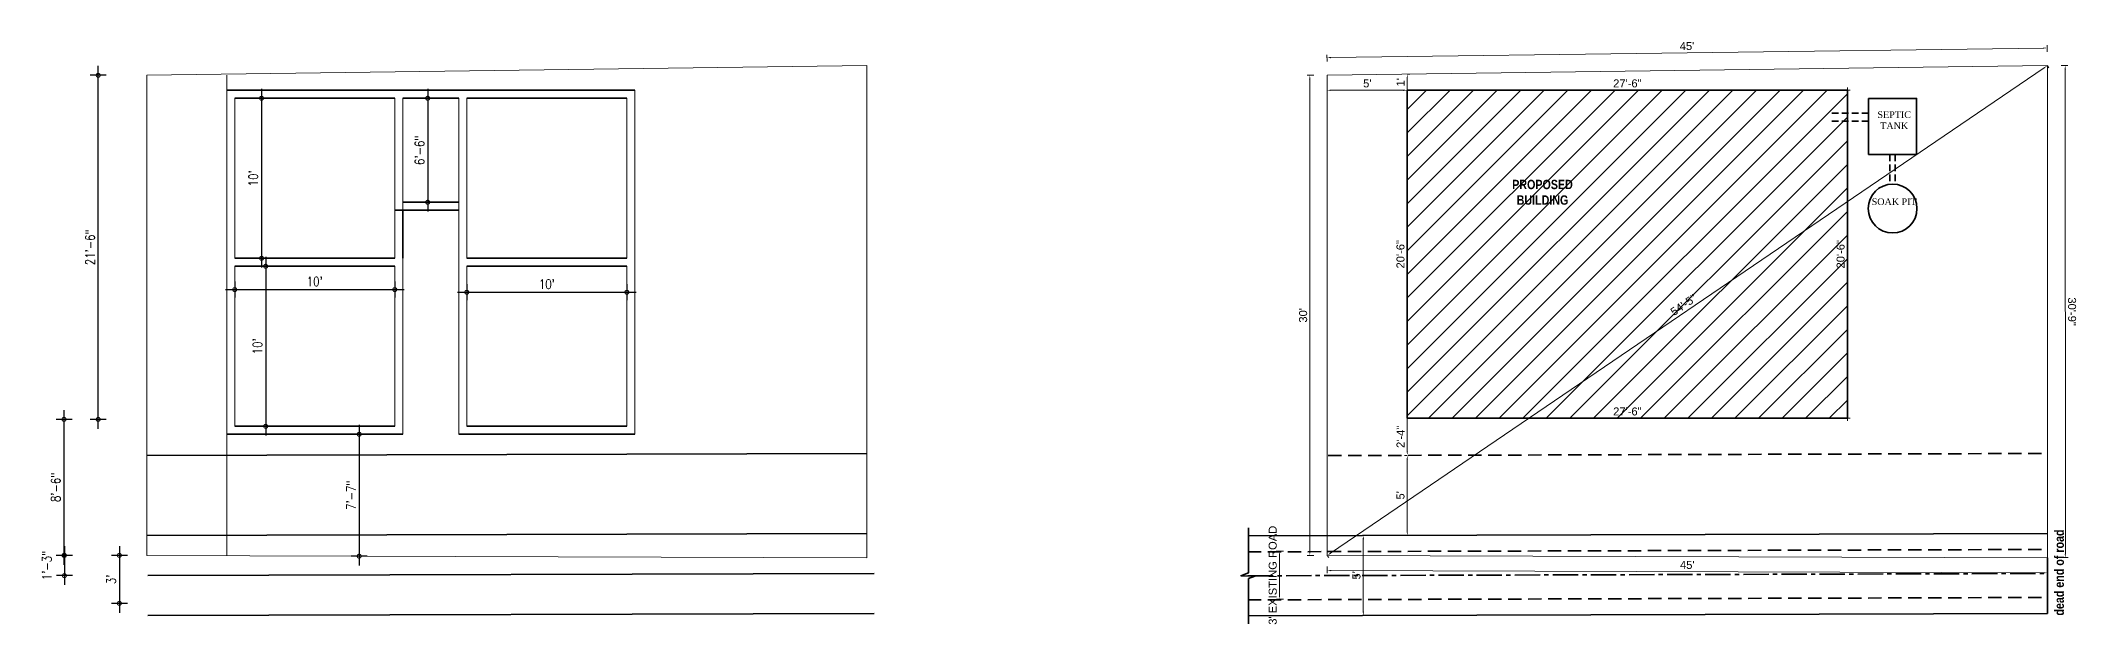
# Model space of a CAD drawing. Header units: inches. Extents: x 94889 to 364662, y -10661 to -3947.
# Drawn here: x 102291 to 103818, y -7803 to -7366 of the extents above; entities that cross this region are included whole.
import ezdxf

# ---------------------------------------------------------------- set-up
doc = ezdxf.new("R2010")
doc.units = ezdxf.units.IN
doc.header["$LTSCALE"] = 2
doc.header["$MEASUREMENT"] = 0
doc.header["$PDMODE"] = 34
doc.linetypes.add('CENTER2', pattern=[28.575, 19.05, -3.175, 3.175, -3.175])
doc.linetypes.add('HIDDEN', pattern=[0.375, 0.25, -0.125])
doc.layers.get('0').update_dxf_attribs({"linetype": 'CONTINUOUS'})
doc.layers.get('DEFPOINTS').update_dxf_attribs({"color": 141, "linetype": 'CONTINUOUS'})
for name, color, linetype, lineweight in [('dimension', 160, 'CONTINUOUS', 15), ('door', 20, 'CONTINUOUS', 35), ('steps', 253, 'CONTINUOUS', 20)]:
    doc.layers.add(name, color=color, linetype=linetype, lineweight=lineweight)
doc.styles.add('Lettring Text', font='arial.ttf')
doc.styles.add('ROMANS', font='Romans.shx', dxfattribs={"width": 0.8})
doc.styles.get("Standard").update_dxf_attribs({"font": 'ARIALN.TTF'})
doc.dimstyles.new('8 SCALE', dxfattribs={"dimscale": 0, "dimtxt": 7, "dimasz": 6, "dimexe": 6, "dimexo": 2, "dimgap": 2, "dimtad": 1, "dimdec": 0, "dimzin": 0, "dimdsep": 46, "dimlunit": 4, "dimtxsty": 'ROMANS', "dimblk": 'DOTSMALL', "dimcen": 0, "dimdle": 7, "dimclrd": 8, "dimclre": 8, "dimclrt": 3, "dimadec": 0, "dimazin": 0, "dimtfac": 1, "dimtdec": 0, "dimtofl": 0, "dimtmove": 2, "dimatfit": 3, "dimfxl": 6, "dimfxlon": 1, "dimtolj": 1, "dimtzin": 0, "dimarcsym": 0})
doc.dimstyles.new('Copy of Standard', dxfattribs={"dimtxt": 6, "dimasz": 2.875, "dimexe": 2, "dimexo": 4, "dimgap": 2, "dimtad": 1, "dimdec": 0, "dimrnd": 1, "dimzin": 0, "dimdsep": 46, "dimlunit": 4, "dimtxsty": 'Lettring Text', "dimcen": 0.1, "dimclrd": 7, "dimclre": 7, "dimclrt": 7, "dimazin": 0, "dimtfac": 0.645, "dimtdec": 0, "dimtmove": 1, "dimatfit": 0, "dimfxl": 3, "dimfxlon": 1, "dimtfillclr": 256, "dimtolj": 1, "dimtzin": 0, "dimlwd": -1, "dimlwe": -1, "dimarcsym": 2})

# ---------------------------------------------------------------- blocks, each defined once
blk = doc.blocks.new('_DOTSMALL')
at = {"color": 0, "linetype": 'ByBlock', "const_width": 0.5}
blk.add_lwpolyline([(-0.0625, 0, 1), (0.0625, 0, 1)], format="xyb", close=True, dxfattribs=at)
blk = doc.blocks.new('*D585')
at = {"layer": 'DEFPOINTS', "color": 0, "ltscale": 0.5, "transparency": 16777216}
for p in [(102334.2, -7391.6), (102370.6, -7391.6), (102370.6, -7649.6)]:
    blk.add_point(p, dxfattribs=at)
at = {"layer": 'door', "color": 8, "lineweight": -2, "ltscale": 0.5, "transparency": 16777216}
for p, q in [((102334.2, -7656.6), (102334.2, -7384.6)), ((102340.2, -7391.6), (102328.2, -7391.6)), ((102340.2, -7649.6), (102328.2, -7649.6))]:
    blk.add_line(p, q, dxfattribs=at)
at = {"layer": 'door', "color": 8, "lineweight": -2, "ltscale": 0.5, "transparency": 16777216, "xscale": 6, "yscale": 6, "zscale": 6}
for p, rotation in [((102334.2, -7391.6), 90), ((102334.2, -7649.6), 270)]:
    blk.add_blockref('_DOTSMALL', p, dxfattribs=dict(at, rotation=rotation))
at = {"layer": 'door', "color": 3, "ltscale": 0.5, "transparency": 16777216, "insert": (102328.1, -7520.6), "char_height": 7, "attachment_point": 5, "rotation": 90, "style": 'ROMANS'}
blk.add_mtext('\\A1;21\'-6"', dxfattribs=at)
blk = doc.blocks.new('*D586')
at = {"layer": 'DEFPOINTS', "color": 0, "ltscale": 0.5, "transparency": 16777216}
for p in [(102436.6, -7534.8), (102436.6, -7654.8), (102459.8, -7654.8)]:
    blk.add_point(p, dxfattribs=at)
at = {"layer": 'door', "color": 8, "lineweight": -2, "ltscale": 0.5, "transparency": 16777216}
for p, q in [((102459.8, -7527.8), (102459.8, -7661.8)), ((102453.8, -7534.8), (102465.8, -7534.8)), ((102453.8, -7654.8), (102465.8, -7654.8))]:
    blk.add_line(p, q, dxfattribs=at)
at = {"layer": 'door', "color": 8, "lineweight": -2, "ltscale": 0.5, "transparency": 16777216, "xscale": 6, "yscale": 6, "zscale": 6}
for p, rotation in [((102459.8, -7534.8), 90), ((102459.8, -7654.8), 270)]:
    blk.add_blockref('_DOTSMALL', p, dxfattribs=dict(at, rotation=rotation))
at = {"layer": 'door', "color": 3, "ltscale": 0.5, "transparency": 16777216, "insert": (102453.7, -7594.8), "char_height": 7, "attachment_point": 5, "rotation": 90, "style": 'ROMANS'}
blk.add_mtext("\\A1;10'", dxfattribs=at)
blk = doc.blocks.new('*D587')
at = {"layer": 'DEFPOINTS', "color": 0, "ltscale": 0.5, "transparency": 16777216}
for p in [(102308.6, -7649.6), (102370.6, -7649.6), (102370.6, -7751.6)]:
    blk.add_point(p, dxfattribs=at)
at = {"layer": 'door', "color": 8, "lineweight": -2, "ltscale": 0.5, "transparency": 16777216}
for p, q in [((102314.6, -7649.6), (102302.6, -7649.6)), ((102308.6, -7758.6), (102308.6, -7642.6)), ((102314.6, -7751.6), (102302.6, -7751.6))]:
    blk.add_line(p, q, dxfattribs=at)
at = {"layer": 'door', "color": 8, "lineweight": -2, "ltscale": 0.5, "transparency": 16777216, "xscale": 6, "yscale": 6, "zscale": 6}
for p, rotation in [((102308.6, -7649.6), 90), ((102308.6, -7751.6), 270)]:
    blk.add_blockref('_DOTSMALL', p, dxfattribs=dict(at, rotation=rotation))
at = {"layer": 'door', "color": 3, "ltscale": 0.5, "transparency": 16777216, "insert": (102302.4, -7700.6), "char_height": 7, "attachment_point": 5, "rotation": 90, "style": 'ROMANS'}
blk.add_mtext('\\A1;8\'-6"', dxfattribs=at)
blk = doc.blocks.new('*D588')
at = {"layer": 'DEFPOINTS', "color": 0, "ltscale": 0.5, "transparency": 16777216}
for p in [(102370.6, -7751.6), (102308.9, -7766.8), (102371.4, -7766.8)]:
    blk.add_point(p, dxfattribs=at)
at = {"layer": 'door', "color": 8, "lineweight": -2, "ltscale": 0.5, "transparency": 16777216}
for p, q in [((102314.9, -7751.6), (102302.9, -7751.6)), ((102308.9, -7744.6), (102308.9, -7773.8)), ((102314.9, -7766.8), (102302.9, -7766.8))]:
    blk.add_line(p, q, dxfattribs=at)
at = {"layer": 'door', "color": 8, "lineweight": -2, "ltscale": 0.5, "transparency": 16777216, "xscale": 6, "yscale": 6, "zscale": 6}
for p, rotation in [((102308.9, -7751.6), 90), ((102308.9, -7766.8), 270)]:
    blk.add_blockref('_DOTSMALL', p, dxfattribs=dict(at, rotation=rotation))
at = {"layer": 'door', "color": 3, "ltscale": 0.5, "transparency": 16777216, "insert": (102295.7, -7759.2), "char_height": 7, "attachment_point": 5, "rotation": 90, "style": 'ROMANS'}
blk.add_mtext('\\A1;1\'-3"', dxfattribs=at)
blk = doc.blocks.new('*D591')
at = {"layer": 'DEFPOINTS', "color": 0, "ltscale": 0.5, "transparency": 16777216}
for p in [(102562.6, -7408.8), (102562.6, -7486.8), (102581.3, -7486.8)]:
    blk.add_point(p, dxfattribs=at)
at = {"layer": 'door', "color": 8, "lineweight": -2, "ltscale": 0.5, "transparency": 16777216}
for p, q in [((102581.3, -7401.8), (102581.3, -7493.8)), ((102575.3, -7408.8), (102587.3, -7408.8)), ((102575.3, -7486.8), (102587.3, -7486.8))]:
    blk.add_line(p, q, dxfattribs=at)
at = {"layer": 'door', "color": 8, "lineweight": -2, "ltscale": 0.5, "transparency": 16777216, "xscale": 6, "yscale": 6, "zscale": 6}
for p, rotation in [((102581.3, -7408.8), 90), ((102581.3, -7486.8), 270)]:
    blk.add_blockref('_DOTSMALL', p, dxfattribs=dict(at, rotation=rotation))
at = {"layer": 'door', "color": 3, "ltscale": 0.5, "transparency": 16777216, "insert": (102575.2, -7447.8), "char_height": 7, "attachment_point": 5, "rotation": 90, "style": 'ROMANS'}
blk.add_mtext('\\A1;6\'-6"', dxfattribs=at)
blk = doc.blocks.new('*D592')
at = {"layer": 'DEFPOINTS', "color": 0, "ltscale": 0.5, "transparency": 16777216}
for p in [(102370.6, -7751.6), (102350.1, -7787.6), (102370.4, -7787.6)]:
    blk.add_point(p, dxfattribs=at)
at = {"layer": 'door', "color": 8, "lineweight": -2, "ltscale": 0.5, "transparency": 16777216}
for p, q in [((102356.1, -7751.6), (102344.1, -7751.6)), ((102350.1, -7744.6), (102350.1, -7794.6)), ((102356.1, -7787.6), (102344.1, -7787.6))]:
    blk.add_line(p, q, dxfattribs=at)
at = {"layer": 'door', "color": 8, "lineweight": -2, "ltscale": 0.5, "transparency": 16777216, "xscale": 6, "yscale": 6, "zscale": 6}
for p, rotation in [((102350.1, -7751.6), 90), ((102350.1, -7787.6), 270)]:
    blk.add_blockref('_DOTSMALL', p, dxfattribs=dict(at, rotation=rotation))
at = {"layer": 'door', "color": 3, "ltscale": 0.5, "transparency": 16777216, "insert": (102343.9, -7769.6), "char_height": 7, "attachment_point": 5, "rotation": 90, "style": 'ROMANS'}
blk.add_mtext("\\A1;3'", dxfattribs=at)
blk = doc.blocks.new('*D593')
at = {"layer": 'DEFPOINTS', "color": 0, "ltscale": 0.5, "transparency": 16777216}
for p in [(102436.6, -7408.8), (102436.6, -7528.8), (102456.7, -7528.8)]:
    blk.add_point(p, dxfattribs=at)
at = {"layer": 'door', "color": 8, "lineweight": -2, "ltscale": 0.5, "transparency": 16777216}
for p, q in [((102456.7, -7401.8), (102456.7, -7535.8)), ((102450.7, -7408.8), (102462.7, -7408.8)), ((102450.7, -7528.8), (102462.7, -7528.8))]:
    blk.add_line(p, q, dxfattribs=at)
at = {"layer": 'door', "color": 8, "lineweight": -2, "ltscale": 0.5, "transparency": 16777216, "xscale": 6, "yscale": 6, "zscale": 6}
for p, rotation in [((102456.7, -7408.8), 90), ((102456.7, -7528.8), 270)]:
    blk.add_blockref('_DOTSMALL', p, dxfattribs=dict(at, rotation=rotation))
at = {"layer": 'door', "color": 3, "ltscale": 0.5, "transparency": 16777216, "insert": (102450.5, -7468.8), "char_height": 7, "attachment_point": 5, "rotation": 90, "style": 'ROMANS'}
blk.add_mtext("\\A1;10'", dxfattribs=at)
blk = doc.blocks.new('*D594')
at = {"layer": 'DEFPOINTS', "color": 0, "ltscale": 0.5, "transparency": 16777216}
for p in [(102436.6, -7534.8), (102556.6, -7534.8), (102556.6, -7552.3)]:
    blk.add_point(p, dxfattribs=at)
at = {"layer": 'door', "color": 8, "lineweight": -2, "ltscale": 0.5, "transparency": 16777216}
for p, q in [((102429.6, -7552.3), (102563.6, -7552.3)), ((102436.6, -7546.3), (102436.6, -7558.3)), ((102556.6, -7546.3), (102556.6, -7558.3))]:
    blk.add_line(p, q, dxfattribs=at)
at = {"layer": 'door', "color": 8, "lineweight": -2, "ltscale": 0.5, "transparency": 16777216, "xscale": 6, "yscale": 6, "zscale": 6, "rotation": 180}
blk.add_blockref('_DOTSMALL', (102436.6, -7552.3), dxfattribs=at)
at = {"layer": 'door', "color": 8, "lineweight": -2, "ltscale": 0.5, "transparency": 16777216, "xscale": 6, "yscale": 6, "zscale": 6}
blk.add_blockref('_DOTSMALL', (102556.6, -7552.3), dxfattribs=at)
at = {"layer": 'door', "color": 3, "ltscale": 0.5, "transparency": 16777216, "insert": (102496.6, -7546.2), "char_height": 7, "attachment_point": 5, "style": 'ROMANS'}
blk.add_mtext("\\A1;10'", dxfattribs=at)
blk = doc.blocks.new('*D595')
at = {"layer": 'DEFPOINTS', "color": 0, "ltscale": 0.5, "transparency": 16777216}
for p in [(102610.6, -7534.8), (102730.6, -7534.8), (102730.6, -7554.3)]:
    blk.add_point(p, dxfattribs=at)
at = {"layer": 'door', "color": 8, "lineweight": -2, "ltscale": 0.5, "transparency": 16777216}
for p, q in [((102603.6, -7554.3), (102737.6, -7554.3)), ((102610.6, -7548.3), (102610.6, -7560.3)), ((102730.6, -7548.3), (102730.6, -7560.3))]:
    blk.add_line(p, q, dxfattribs=at)
at = {"layer": 'door', "color": 8, "lineweight": -2, "ltscale": 0.5, "transparency": 16777216, "xscale": 6, "yscale": 6, "zscale": 6, "rotation": 180}
blk.add_blockref('_DOTSMALL', (102610.6, -7554.3), dxfattribs=at)
at = {"layer": 'door', "color": 8, "lineweight": -2, "ltscale": 0.5, "transparency": 16777216, "xscale": 6, "yscale": 6, "zscale": 6}
blk.add_blockref('_DOTSMALL', (102730.6, -7554.3), dxfattribs=at)
at = {"layer": 'door', "color": 3, "ltscale": 0.5, "transparency": 16777216, "insert": (102670.6, -7548.2), "char_height": 7, "attachment_point": 5, "style": 'ROMANS'}
blk.add_mtext("\\A1;10'", dxfattribs=at)
blk = doc.blocks.new('*D596')
at = {"layer": 'DEFPOINTS', "color": 0, "ltscale": 0.5, "transparency": 16777216}
for p in [(102562.6, -7660.8), (102529.9, -7752.2), (102562.3, -7752.2)]:
    blk.add_point(p, dxfattribs=at)
at = {"layer": 'door', "color": 8, "lineweight": -2, "ltscale": 0.5, "transparency": 16777216}
for p, q in [((102535.9, -7660.8), (102523.9, -7660.8)), ((102529.9, -7653.8), (102529.9, -7759.2)), ((102535.9, -7752.2), (102523.9, -7752.2))]:
    blk.add_line(p, q, dxfattribs=at)
at = {"layer": 'door', "color": 8, "lineweight": -2, "ltscale": 0.5, "transparency": 16777216, "xscale": 6, "yscale": 6, "zscale": 6}
for p, rotation in [((102529.9, -7660.8), 90), ((102529.9, -7752.2), 270)]:
    blk.add_blockref('_DOTSMALL', p, dxfattribs=dict(at, rotation=rotation))
at = {"layer": 'door', "color": 3, "ltscale": 0.5, "transparency": 16777216, "insert": (102523.8, -7706.5), "char_height": 7, "attachment_point": 5, "rotation": 90, "style": 'ROMANS'}
blk.add_mtext('\\A1;7\'-7"', dxfattribs=at)
blk = doc.blocks.new('*D696')
at = {"layer": 'DEFPOINTS', "color": 0, "ltscale": 0.5, "transparency": 16777216}
for p in [(103315.8, -7402.8), (103315.8, -7402.8), (103645.8, -7402.8)]:
    blk.add_point(p, dxfattribs=at)
at = {"layer": 'steps', "color": 7, "ltscale": 0.5, "transparency": 16777216}
for p, q in [((103315.8, -7402.8), (103315.8, -7400.8)), ((103642.9, -7402.8), (103318.6, -7402.8)), ((103645.8, -7402.8), (103645.8, -7400.8))]:
    blk.add_line(p, q, dxfattribs=at)
for points in [[(103318.6, -7402.3), (103318.6, -7403.3), (103315.8, -7402.8)], [(103642.9, -7402.3), (103642.9, -7403.3), (103645.8, -7402.8)]]:
    blk.add_solid(points, dxfattribs=at)
at = {"layer": 'steps', "color": 7, "ltscale": 0.5, "transparency": 16777216, "insert": (103480.8, -7397.7), "char_height": 6, "attachment_point": 5, "style": 'Lettring Text'}
blk.add_mtext('\\A1;27\'-6"', dxfattribs=at)
blk = doc.blocks.new('*D697')
at = {"layer": 'DEFPOINTS', "color": 0, "ltscale": 0.5, "transparency": 16777216}
for p in [(103315.8, -7402.8), (103315.8, -7648.8), (103315.8, -7648.8)]:
    blk.add_point(p, dxfattribs=at)
at = {"layer": 'steps', "color": 7, "ltscale": 0.5, "transparency": 16777216}
for p, q in [((103315.8, -7402.8), (103317.8, -7402.8)), ((103315.8, -7405.7), (103315.8, -7645.9)), ((103315.8, -7648.8), (103317.8, -7648.8))]:
    blk.add_line(p, q, dxfattribs=at)
for points in [[(103315.3, -7405.7), (103316.2, -7405.7), (103315.8, -7402.8)], [(103315.3, -7645.9), (103316.2, -7645.9), (103315.8, -7648.8)]]:
    blk.add_solid(points, dxfattribs=at)
at = {"layer": 'steps', "color": 7, "ltscale": 0.5, "transparency": 16777216, "insert": (103310.7, -7525.8), "char_height": 6, "attachment_point": 5, "rotation": 90, "style": 'Lettring Text'}
blk.add_mtext('\\A1;20\'-6"', dxfattribs=at)
blk = doc.blocks.new('*D698')
at = {"layer": 'DEFPOINTS', "color": 0, "ltscale": 0.5, "transparency": 16777216}
for p in [(103315.8, -7648.8), (103645.8, -7648.8), (103645.8, -7648.8)]:
    blk.add_point(p, dxfattribs=at)
at = {"layer": 'steps', "color": 7, "ltscale": 0.5, "transparency": 16777216}
for p, q in [((103315.8, -7648.8), (103315.8, -7650.8)), ((103318.6, -7648.8), (103642.9, -7648.8)), ((103645.8, -7648.8), (103645.8, -7650.8))]:
    blk.add_line(p, q, dxfattribs=at)
for points in [[(103318.6, -7648.3), (103318.6, -7649.3), (103315.8, -7648.8)], [(103642.9, -7648.3), (103642.9, -7649.3), (103645.8, -7648.8)]]:
    blk.add_solid(points, dxfattribs=at)
at = {"layer": 'steps', "color": 7, "ltscale": 0.5, "transparency": 16777216, "insert": (103480.8, -7643.7), "char_height": 6, "attachment_point": 5, "style": 'Lettring Text'}
blk.add_mtext('\\A1;27\'-6"', dxfattribs=at)
blk = doc.blocks.new('*D699')
at = {"layer": 'DEFPOINTS', "color": 0, "ltscale": 0.5, "transparency": 16777216}
for p in [(103645.8, -7402.8), (103645.8, -7402.8), (103645.8, -7648.8)]:
    blk.add_point(p, dxfattribs=at)
at = {"layer": 'steps', "color": 7, "ltscale": 0.5, "transparency": 16777216}
for p, q in [((103645.8, -7402.8), (103647.8, -7402.8)), ((103645.8, -7645.9), (103645.8, -7405.7)), ((103645.8, -7648.8), (103647.8, -7648.8))]:
    blk.add_line(p, q, dxfattribs=at)
for points in [[(103645.3, -7405.7), (103646.2, -7405.7), (103645.8, -7402.8)], [(103645.3, -7645.9), (103646.2, -7645.9), (103645.8, -7648.8)]]:
    blk.add_solid(points, dxfattribs=at)
at = {"layer": 'steps', "color": 7, "ltscale": 0.5, "transparency": 16777216, "insert": (103640.7, -7525.8), "char_height": 6, "attachment_point": 5, "rotation": 90, "style": 'Lettring Text'}
blk.add_mtext('\\A1;20\'-6"', dxfattribs=at)
blk = doc.blocks.new('*D700')
at = {"layer": 'DEFPOINTS', "color": 0, "ltscale": 0.5, "transparency": 16777216}
for p in [(103255.6, -7378.3), (103795.7, -7384.4), (103255.8, -7391.6)]:
    blk.add_point(p, dxfattribs=at)
at = {"layer": 'steps', "color": 7, "ltscale": 0.5, "transparency": 16777216}
for p, q in [((103792.7, -7371.2), (103258.5, -7378.3)), ((103795.6, -7374.1), (103795.5, -7369.1)), ((103255.6, -7381.3), (103255.5, -7376.3))]:
    blk.add_line(p, q, dxfattribs=at)
for points in [[(103792.6, -7370.7), (103792.7, -7371.6), (103795.5, -7371.1)], [(103258.4, -7377.8), (103258.5, -7378.8), (103255.6, -7378.3)]]:
    blk.add_solid(points, dxfattribs=at)
at = {"layer": 'steps', "color": 7, "ltscale": 0.5, "transparency": 16777216, "insert": (103525.5, -7369.7), "char_height": 6, "attachment_point": 5, "rotation": 0.7677, "style": 'Lettring Text'}
blk.add_mtext("\\A1;45'", dxfattribs=at)
blk = doc.blocks.new('*D701')
at = {"layer": 'DEFPOINTS', "color": 0, "ltscale": 0.5, "transparency": 16777216}
for p in [(103255.8, -7391.6), (103242.7, -7751.6), (103255.8, -7751.6)]:
    blk.add_point(p, dxfattribs=at)
at = {"layer": 'steps', "color": 7, "ltscale": 0.5, "transparency": 16777216}
for p, q in [((103245.7, -7391.6), (103240.7, -7391.6)), ((103242.7, -7394.5), (103242.7, -7748.7)), ((103245.7, -7751.6), (103240.7, -7751.6))]:
    blk.add_line(p, q, dxfattribs=at)
for points in [[(103242.2, -7394.5), (103243.2, -7394.5), (103242.7, -7391.6)], [(103242.2, -7748.7), (103243.2, -7748.7), (103242.7, -7751.6)]]:
    blk.add_solid(points, dxfattribs=at)
at = {"layer": 'steps', "color": 7, "ltscale": 0.5, "transparency": 16777216, "insert": (103237.7, -7571.6), "char_height": 6, "attachment_point": 5, "rotation": 90, "style": 'Lettring Text'}
blk.add_mtext("\\A1;30'", dxfattribs=at)
blk = doc.blocks.new('*D702')
at = {"layer": 'DEFPOINTS', "color": 0, "ltscale": 0.5, "transparency": 16777216}
for p in [(103795.7, -7384.4), (103809.1, -7384.3), (103795.8, -7753.4)]:
    blk.add_point(p, dxfattribs=at)
at = {"layer": 'steps', "color": 7, "ltscale": 0.5, "transparency": 16777216}
for p, q in [((103806.1, -7384.3), (103811.1, -7384.3)), ((103809.2, -7750.5), (103809.1, -7387.2)), ((103806.2, -7753.3), (103811.2, -7753.3))]:
    blk.add_line(p, q, dxfattribs=at)
for points in [[(103809.6, -7387.2), (103808.6, -7387.2), (103809.1, -7384.3)], [(103809.6, -7750.5), (103808.7, -7750.5), (103809.2, -7753.3)]]:
    blk.add_solid(points, dxfattribs=at)
at = {"layer": 'steps', "color": 7, "ltscale": 0.5, "transparency": 16777216, "insert": (103814.2, -7568.8), "char_height": 6, "attachment_point": 5, "rotation": 270.0071, "style": 'Lettring Text'}
blk.add_mtext('\\A1;30\'-9"', dxfattribs=at)
blk = doc.blocks.new('*D703')
at = {"layer": 'DEFPOINTS', "color": 0, "ltscale": 0.5, "transparency": 16777216}
for p in [(103255.8, -7751.6), (103795.8, -7753.4), (103795.7, -7764.7)]:
    blk.add_point(p, dxfattribs=at)
at = {"layer": 'steps', "color": 7, "ltscale": 0.5, "transparency": 16777216}
for p, q in [((103255.7, -7760), (103255.7, -7765)), ((103258.6, -7763), (103792.8, -7764.7)), ((103795.7, -7761.7), (103795.7, -7766.7))]:
    blk.add_line(p, q, dxfattribs=at)
for points in [[(103258.6, -7762.5), (103258.6, -7763.5), (103255.7, -7763)], [(103792.8, -7764.2), (103792.8, -7765.2), (103795.7, -7764.7)]]:
    blk.add_solid(points, dxfattribs=at)
at = {"layer": 'steps', "color": 7, "ltscale": 0.5, "transparency": 16777216, "insert": (103525.7, -7758.8), "char_height": 6, "attachment_point": 5, "rotation": 359.8127, "style": 'Lettring Text'}
blk.add_mtext("\\A1;45'", dxfattribs=at)
blk = doc.blocks.new('*D704')
at = {"layer": 'DEFPOINTS', "color": 0, "ltscale": 0.5, "transparency": 16777216}
for p in [(103795.7, -7384.4), (103795.7, -7384.4), (103255.8, -7751.6)]:
    blk.add_point(p, dxfattribs=at)
at = {"layer": 'steps', "color": 7, "ltscale": 0.5, "transparency": 16777216}
for p, q in [((103258.1, -7750), (103793.3, -7386)), ((103795.7, -7384.4), (103796.8, -7386)), ((103255.8, -7751.6), (103256.9, -7753.2))]:
    blk.add_line(p, q, dxfattribs=at)
for points in [[(103793.1, -7385.6), (103793.6, -7386.4), (103795.7, -7384.4)], [(103257.9, -7749.6), (103258.4, -7750.4), (103255.8, -7751.6)]]:
    blk.add_solid(points, dxfattribs=at)
at = {"layer": 'steps', "color": 7, "ltscale": 0.5, "transparency": 16777216, "insert": (103522.9, -7563.8), "char_height": 6, "attachment_point": 5, "rotation": 34.2206, "style": 'Lettring Text'}
blk.add_mtext('\\A1;54\'-5"', dxfattribs=at)
blk = doc.blocks.new('*D706')
at = {"layer": 'DEFPOINTS', "color": 0, "ltscale": 0.5, "transparency": 16777216}
for p in [(103315.8, -7648.8), (103315.8, -7676.6), (103316.4, -7676.6)]:
    blk.add_point(p, dxfattribs=at)
at = {"layer": 'steps', "color": 7, "ltscale": 0.5, "transparency": 16777216}
for p, q in [((103315.8, -7648.8), (103317.8, -7648.8)), ((103315.8, -7651.7), (103315.8, -7673.7)), ((103315.8, -7676.6), (103313.8, -7676.6))]:
    blk.add_line(p, q, dxfattribs=at)
for points in [[(103315.3, -7651.7), (103316.2, -7651.7), (103315.8, -7648.8)], [(103315.3, -7673.7), (103316.2, -7673.7), (103315.8, -7676.6)]]:
    blk.add_solid(points, dxfattribs=at)
at = {"layer": 'steps', "color": 7, "ltscale": 0.5, "transparency": 16777216, "insert": (103310.7, -7662.7), "char_height": 6, "attachment_point": 5, "rotation": 90, "style": 'Lettring Text'}
blk.add_mtext('\\A1;2\'-4"', dxfattribs=at)
blk = doc.blocks.new('*D707')
at = {"layer": 'DEFPOINTS', "color": 0, "ltscale": 0.5, "transparency": 16777216}
for p in [(103316.4, -7676.6), (103315.8, -7736.6), (103316.6, -7736.6)]:
    blk.add_point(p, dxfattribs=at)
at = {"layer": 'steps', "color": 7, "ltscale": 0.5, "transparency": 16777216}
for p, q in [((103315.8, -7676.6), (103313.8, -7676.6)), ((103315.8, -7679.5), (103315.8, -7733.7)), ((103315.8, -7736.6), (103313.8, -7736.6))]:
    blk.add_line(p, q, dxfattribs=at)
for points in [[(103315.3, -7679.5), (103316.2, -7679.5), (103315.8, -7676.6)], [(103315.3, -7733.7), (103316.2, -7733.7), (103315.8, -7736.6)]]:
    blk.add_solid(points, dxfattribs=at)
at = {"layer": 'steps', "color": 7, "ltscale": 0.5, "transparency": 16777216, "insert": (103310.7, -7706.6), "char_height": 6, "attachment_point": 5, "rotation": 90, "style": 'Lettring Text'}
blk.add_mtext("\\A1;5'", dxfattribs=at)
blk = doc.blocks.new('*D708')
at = {"layer": 'DEFPOINTS', "color": 0, "ltscale": 0.5, "transparency": 16777216}
for p in [(103316.6, -7736.6), (103282.8, -7796.6), (103316.6, -7796.6)]:
    blk.add_point(p, dxfattribs=at)
at = {"layer": 'steps', "color": 7, "ltscale": 0.5, "transparency": 16777216}
for p, q in [((103285.8, -7736.6), (103280.8, -7736.6)), ((103282.8, -7739.5), (103282.8, -7793.7)), ((103285.8, -7796.6), (103280.8, -7796.6))]:
    blk.add_line(p, q, dxfattribs=at)
for points in [[(103282.3, -7739.5), (103283.3, -7739.5), (103282.8, -7736.6)], [(103282.3, -7793.7), (103283.3, -7793.7), (103282.8, -7796.6)]]:
    blk.add_solid(points, dxfattribs=at)
at = {"layer": 'steps', "color": 7, "ltscale": 0.5, "transparency": 16777216, "insert": (103277.7, -7766.6), "char_height": 6, "attachment_point": 5, "rotation": 90, "style": 'Lettring Text'}
blk.add_mtext("\\A1;5'", dxfattribs=at)
blk = doc.blocks.new('*D709')
at = {"layer": 'DEFPOINTS', "color": 0, "ltscale": 0.5, "transparency": 16777216}
for p in [(103361.1, -7748.5), (103220, -7784.5), (103361.3, -7784.5)]:
    blk.add_point(p, dxfattribs=at)
at = {"layer": 'steps', "color": 7, "ltscale": 0.5, "transparency": 16777216}
for p, q in [((103223, -7748.5), (103218, -7748.5)), ((103220, -7751.3), (103220, -7781.6)), ((103223, -7784.5), (103218, -7784.5))]:
    blk.add_line(p, q, dxfattribs=at)
for points in [[(103219.5, -7751.3), (103220.4, -7751.3), (103220, -7748.5)], [(103219.5, -7781.6), (103220.4, -7781.6), (103220, -7784.5)]]:
    blk.add_solid(points, dxfattribs=at)
at = {"layer": 'steps', "color": 7, "ltscale": 0.5, "transparency": 16777216, "insert": (103214.9, -7766.5), "char_height": 6, "attachment_point": 5, "rotation": 90, "style": 'Lettring Text'}
blk.add_mtext("\\A1;3' EXISTING ROAD", dxfattribs=at)
blk = doc.blocks.new('*D710')
at = {"layer": 'DEFPOINTS', "color": 0, "ltscale": 0.5, "transparency": 16777216}
for p in [(103255.8, -7402.8), (103255.8, -7402.8), (103315.8, -7402.8)]:
    blk.add_point(p, dxfattribs=at)
at = {"layer": 'steps', "color": 7, "ltscale": 0.5, "transparency": 16777216}
for p, q in [((103255.8, -7402.8), (103255.8, -7404.8)), ((103312.9, -7402.8), (103258.6, -7402.8)), ((103315.8, -7402.8), (103315.8, -7400.8))]:
    blk.add_line(p, q, dxfattribs=at)
for points in [[(103258.6, -7402.3), (103258.6, -7403.3), (103255.8, -7402.8)], [(103312.9, -7402.3), (103312.9, -7403.3), (103315.8, -7402.8)]]:
    blk.add_solid(points, dxfattribs=at)
at = {"layer": 'steps', "color": 7, "ltscale": 0.5, "transparency": 16777216, "insert": (103285.8, -7397.7), "char_height": 6, "attachment_point": 5, "style": 'Lettring Text'}
blk.add_mtext("\\A1;5'", dxfattribs=at)
blk = doc.blocks.new('*D711')
at = {"layer": 'DEFPOINTS', "color": 0, "ltscale": 0.5, "transparency": 16777216}
for p in [(103315.7, -7390.8), (103315.8, -7390.8), (103315.8, -7402.8)]:
    blk.add_point(p, dxfattribs=at)
at = {"layer": 'steps', "color": 7, "ltscale": 0.5, "transparency": 16777216}
for p, q in [((103315.8, -7390.8), (103317.8, -7390.8)), ((103315.8, -7399.9), (103315.8, -7393.7)), ((103315.8, -7402.8), (103317.8, -7402.8))]:
    blk.add_line(p, q, dxfattribs=at)
for points in [[(103315.3, -7393.7), (103316.2, -7393.7), (103315.8, -7390.8)], [(103315.3, -7399.9), (103316.2, -7399.9), (103315.8, -7402.8)]]:
    blk.add_solid(points, dxfattribs=at)
at = {"layer": 'steps', "color": 7, "ltscale": 0.5, "transparency": 16777216, "insert": (103310.7, -7396.8), "char_height": 6, "attachment_point": 5, "rotation": 90, "style": 'Lettring Text'}
blk.add_mtext("\\A1;1'", dxfattribs=at)

msp = doc.modelspace()

# ---------------------------------------------------------------- hatches: boundary and pattern name
at = {"layer": 'door', "ltscale": 0.5}
h = msp.add_hatch(dxfattribs=at)
h.set_pattern_fill('ANSI31', color=256, scale=100)
h.paths.add_polyline_path([(103645.75, -7402.78), (103315.75, -7402.78), (103315.75, -7648.78), (103645.75, -7648.78)])
h.paths.add_polyline_path([(103468.65, -7649.94), (103493, -7649.94), (103493, -7637.58), (103468.65, -7637.58)], flags=9)
h.paths.add_polyline_path([(103646.92, -7537.89), (103646.92, -7513.53), (103634.55, -7513.53), (103634.55, -7537.89)], flags=9)
h.paths.add_polyline_path([(103516.34, -7575.77), (103536.48, -7562.08), (103529.52, -7551.86), (103509.39, -7565.55)], flags=24)
h.paths.add_polyline_path([(103391.23, -7492.23), (103443.15, -7492.23), (103443.15, -7466.2), (103391.23, -7466.2)], flags=24)

# ---------------------------------------------------------------- linework, layer by layer
at = {"layer": 'dimension', "ltscale": 7}
for p, q in [((102910.52, -7384.35), (102370.56, -7391.59)), ((102910.56, -7753.35), (102910.52, -7384.35)), ((103795.71, -7384.35), (103255.75, -7391.59)), ((103795.75, -7753.35), (103795.71, -7384.35)), ((102370.56, -7391.59), (102370.56, -7751.59)), ((102430.56, -7391.59), (102430.56, -7751.59)), ((102736.56, -7402.78), (102736.56, -7660.78)), ((103255.75, -7391.59), (103255.75, -7751.59)), ((102436.56, -7408.78), (102436.56, -7528.78)), ((102556.56, -7408.78), (102556.56, -7528.78)), ((102562.56, -7408.78), (102562.56, -7528.78)), ((102604.56, -7408.78), (102604.56, -7528.78)), ((102610.56, -7408.78), (102610.56, -7528.78)), ((102730.56, -7408.78), (102730.56, -7528.78)), ((102436.56, -7534.78), (102436.56, -7654.78)), ((102556.56, -7534.78), (102556.56, -7654.78)), ((102562.56, -7528.78), (102562.56, -7660.78)), ((102604.56, -7528.78), (102604.56, -7660.78)), ((102610.56, -7534.78), (102610.56, -7654.78)), ((102730.56, -7534.78), (102730.56, -7654.78)), ((102370.56, -7751.59), (102910.56, -7753.35)), ((103255.75, -7751.59), (103795.75, -7753.35))]:
    msp.add_line(p, q, dxfattribs=at)
at = {"layer": 'door', "ltscale": 0.5}
for p, q in [((102430.56, -7402.78), (102736.56, -7402.78)), ((102910.52, -7402.78), (102910.52, -7402.78)), ((103795.71, -7402.78), (103795.71, -7402.78)), ((102436.56, -7408.78), (102556.56, -7408.78)), ((102562.56, -7408.78), (102604.56, -7408.78)), ((102610.56, -7408.78), (102730.56, -7408.78)), ((102910.52, -7408.78), (102910.52, -7408.78)), ((103795.71, -7408.78), (103795.71, -7408.78)), ((102562.56, -7492.78), (102556.56, -7492.78)), ((102562.56, -7486.78), (102604.56, -7486.78)), ((102562.56, -7528.78), (102562.56, -7492.78)), ((102562.56, -7492.78), (102604.56, -7492.78)), ((102436.56, -7528.78), (102556.56, -7528.78)), ((102436.56, -7534.78), (102556.56, -7534.78)), ((102610.56, -7528.78), (102730.56, -7528.78)), ((102610.56, -7534.78), (102730.56, -7534.78)), ((102430.56, -7660.78), (102562.56, -7660.78)), ((102436.56, -7654.78), (102556.56, -7654.78)), ((102604.56, -7660.78), (102736.56, -7660.78)), ((102610.56, -7654.78), (102730.56, -7654.78)), ((102370.56, -7676.78), (102910.55, -7675.17)), ((102370.56, -7736.78), (102910.56, -7735.17)), ((103196.64, -7736.96), (103795.75, -7735.17)), ((103795.75, -7753.35), (103795.75, -7795.17)), ((102371.42, -7766.78), (102916.06, -7765.15)), ((102371.51, -7796.78), (102916.15, -7795.15)), ((103196.64, -7796.96), (103795.75, -7795.17))]:
    msp.add_line(p, q, dxfattribs=at)
at = {"layer": 'door', "linetype": 'HIDDEN', "ltscale": 10}
for p, q in [((103661.66, -7420.1), (103633.75, -7420.1)), ((103661.66, -7426.1), (103633.75, -7426.1)), ((103677.66, -7450.94), (103677.66, -7473.34)), ((103681.66, -7450.94), (103681.66, -7473.34))]:
    msp.add_line(p, q, dxfattribs=at)
at = {"layer": 'door', "linetype": 'HIDDEN', "ltscale": 20}
for p, q in [((103256.34, -7676.78), (103795.74, -7675.17)), ((103196.22, -7748.96), (103795.7, -7747.17)), ((103196.33, -7784.96), (103795.8, -7783.17))]:
    msp.add_line(p, q, dxfattribs=at)
at = {"layer": 'door', "linetype": 'CENTER2', "ltscale": 0.5}
msp.add_line((103196.28, -7766.96), (103795.75, -7765.17), dxfattribs=at)
at = {"layer": 'door', "ltscale": 0.5}
for points in [[(103645.75, -7402.78), (103315.75, -7402.78), (103315.75, -7648.78), (103645.75, -7648.78)], [(103661.66, -7408.94), (103697.66, -7408.94), (103697.66, -7450.94), (103661.66, -7450.94)]]:
    msp.add_lwpolyline(points, close=True, dxfattribs=at)
at = {"layer": 'door', "linetype": 'Continuous', "ltscale": 0.5}
msp.add_lwpolyline([(103196.62, -7730.96), (103196.72, -7764.66), (103191.04, -7766.83), (103201.4, -7767.08), (103196.74, -7769.04), (103196.84, -7802.96)], dxfattribs=at)
at = {"layer": 'door', "ltscale": 0.5}
msp.add_circle((103679.66, -7491.52), 18.29, dxfattribs=at)

# ---------------------------------------------------------------- texts
at = {"layer": 'steps', "color": 7, "ltscale": 0.3, "attachment_point": 2}
for s, insert, char_height, width in [('{\\fTimes New Roman|b0|i0|c0|p18;SEPTIC TANK}', (103680.87, -7418.61), 5, 34.623), ('{\\fTechnic|b1|i0|c2|p2;PROPOSED BUILDING}', (103417.16, -7469.97), 7, 55.268), ('{\\fTimes New Roman|b0|i0|c0|p18;SOAK PIT}', (103680.87, -7483.88), 5, 34.623)]:
    msp.add_mtext(s, dxfattribs=dict(at, insert=insert, char_height=char_height, width=width))
at = {"layer": 'steps', "color": 7, "ltscale": 0.3, "insert": (103801.1, -7764.47), "char_height": 7, "width": 110.526, "attachment_point": 2, "rotation": 90}
msp.add_mtext('{\\fTechnic|b1|i0|c2|p2;dead end of road}', dxfattribs=at)

# ---------------------------------------------------------------- dimensions: what is measured, and where the dimension line sits
at = {"layer": 'door', "ltscale": 0.5}
for base, p1, p2, picture, middle in [((102334.24, -7391.59), (102370.56, -7649.59), (102370.56, -7391.59), '*D585', (102328.08, -7520.59)), ((102456.66, -7528.78), (102436.56, -7408.78), (102436.56, -7528.78), '*D593', (102450.5, -7468.78)), ((102581.35, -7486.78), (102562.56, -7408.78), (102562.56, -7486.78), '*D591', (102575.18, -7447.78)), ((102459.83, -7654.78), (102436.56, -7534.78), (102436.56, -7654.78), '*D586', (102453.66, -7594.78)), ((102308.6, -7649.59), (102370.56, -7751.59), (102370.56, -7649.59), '*D587', (102302.44, -7700.59)), ((102529.94, -7752.21), (102562.56, -7660.78), (102562.27, -7752.21), '*D596', (102523.77, -7706.5)), ((102308.88, -7766.78), (102370.56, -7751.59), (102371.42, -7766.78), '*D588', (102295.72, -7759.18)), ((102350.06, -7787.59), (102370.56, -7751.59), (102370.45, -7787.59), '*D592', (102343.9, -7769.59))]:
    dim = msp.add_linear_dim(base=base, p1=p1, p2=p2, angle=90, dimstyle='8 SCALE', override={"dimscale": 1}, dxfattribs=at)
    dim.commit()
    dim.dimension.update_dxf_attribs({"geometry": picture, "text_midpoint": middle})
for base, p1, p2, picture, middle in [((102556.56, -7552.34), (102436.56, -7534.78), (102556.56, -7534.78), '*D594', (102496.56, -7546.18)), ((102730.56, -7554.34), (102610.56, -7534.78), (102730.56, -7534.78), '*D595', (102670.56, -7548.18))]:
    dim = msp.add_linear_dim(base=base, p1=p1, p2=p2, dimstyle='8 SCALE', override={"dimscale": 1}, dxfattribs=at)
    dim.commit()
    dim.dimension.update_dxf_attribs({"geometry": picture, "text_midpoint": middle})
at = {"layer": 'steps', "ltscale": 0.5}
for p1, p2, distance, picture, middle in [((103795.71, -7384.35), (103255.75, -7391.59), -13.24, '*D700', (103525.48, -7369.68)), ((103255.75, -7751.59), (103795.71, -7384.35), 0, '*D704', (103522.89, -7563.79)), ((103795.75, -7753.35), (103795.71, -7384.35), -13.4, '*D702', (103814.2, -7568.85)), ((103255.75, -7751.59), (103795.75, -7753.35), -11.38, '*D703', (103525.73, -7758.8))]:
    dim = msp.add_aligned_dim(p1=p1, p2=p2, distance=distance, dimstyle='Copy of Standard', dxfattribs=at)
    dim.commit()
    dim.dimension.update_dxf_attribs({"geometry": picture, "text_midpoint": middle})
for base, p1, p2, picture, middle in [((103242.72, -7751.59), (103255.75, -7391.59), (103255.75, -7751.59), '*D701', (103237.65, -7571.59)), ((103315.75, -7648.78), (103315.75, -7402.78), (103315.75, -7648.78), '*D697', (103310.69, -7525.78)), ((103315.75, -7390.78), (103315.75, -7402.78), (103315.74, -7390.78), '*D711', (103310.74, -7396.78)), ((103645.75, -7402.78), (103645.75, -7648.78), (103645.75, -7402.78), '*D699', (103640.69, -7525.78)), ((103315.75, -7676.6), (103315.75, -7648.78), (103316.41, -7676.6), '*D706', (103310.74, -7662.69)), ((103315.75, -7736.6), (103316.41, -7676.6), (103316.59, -7736.6), '*D707', (103310.7, -7706.6)), ((103282.78, -7796.6), (103316.59, -7736.6), (103316.59, -7796.6), '*D708', (103277.73, -7766.6))]:
    dim = msp.add_linear_dim(base=base, p1=p1, p2=p2, angle=90, dimstyle='Copy of Standard', dxfattribs=at)
    dim.commit()
    dim.dimension.update_dxf_attribs({"geometry": picture, "text_midpoint": middle})
for base, p1, p2, picture, middle in [((103255.75, -7402.78), (103315.75, -7402.78), (103255.75, -7402.78), '*D710', (103285.75, -7397.73)), ((103315.75, -7402.78), (103645.75, -7402.78), (103315.75, -7402.78), '*D696', (103480.75, -7397.72)), ((103645.75, -7648.78), (103315.75, -7648.78), (103645.75, -7648.78), '*D698', (103480.75, -7643.72))]:
    dim = msp.add_linear_dim(base=base, p1=p1, p2=p2, dimstyle='Copy of Standard', dxfattribs=at)
    dim.commit()
    dim.dimension.update_dxf_attribs({"geometry": picture, "text_midpoint": middle})
dim = msp.add_linear_dim(base=(103219.97, -7784.47), p1=(103361.14, -7748.47), p2=(103361.25, -7784.47), angle=90, text="3' EXISTING ROAD", dimstyle='Copy of Standard', dxfattribs=at)
dim.commit()
dim.dimension.update_dxf_attribs({"geometry": '*D709', "text_midpoint": (103219.97, -7766.47), "dimtype": 160})

doc.saveas('drawing.dxf')
